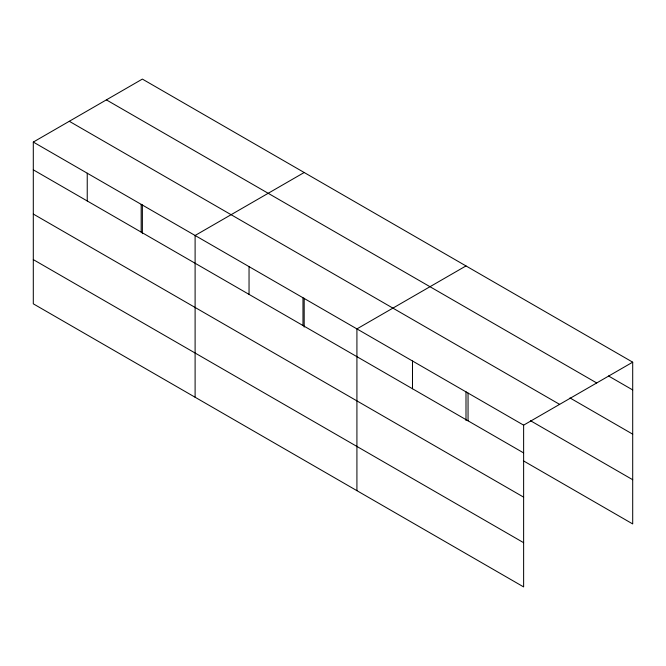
<?xml version="1.0" encoding="UTF-8"?>
<svg xmlns="http://www.w3.org/2000/svg" width="666" height="666" viewBox="0 0 666 666"><rect width="100%" height="100%" fill="white"/><g stroke="black" fill="none" stroke-linecap="round" stroke-linejoin="round"><path stroke-width="1" d="M523.626 497.136L523.626 425.149L33.3 142.066L33.3 303.821L523.626 586.913L523.626 497.136L33.3 214.044M523.351 460.805L632.7 523.934L632.7 362.179L142.374 79.088L33.3 142.066M304.179 172.511L195.105 235.481L195.105 397.244M465.992 265.925L356.918 328.904L356.918 490.659M523.626 425.149L632.7 362.179M608.499 375.974L632.7 389.943M106.377 99.875L596.703 382.958M569.963 397.935L632.7 434.157M69.297 121.287L559.623 404.37M530.519 420.729L632.7 479.72M33.3 169.83L523.626 452.913M33.3 259.607L523.626 542.69M468.056 393.065L468.056 420.837M465.992 391.691L465.992 420.487M412.487 360.989L412.487 388.753M304.179 298.276L304.179 327.073M302.98 297.76L302.98 325.524M249.042 266.625L249.042 294.389M142.374 204.853L142.374 233.649M141.175 204.345L141.175 232.109M87.238 173.202L87.238 200.974"/></g></svg>
